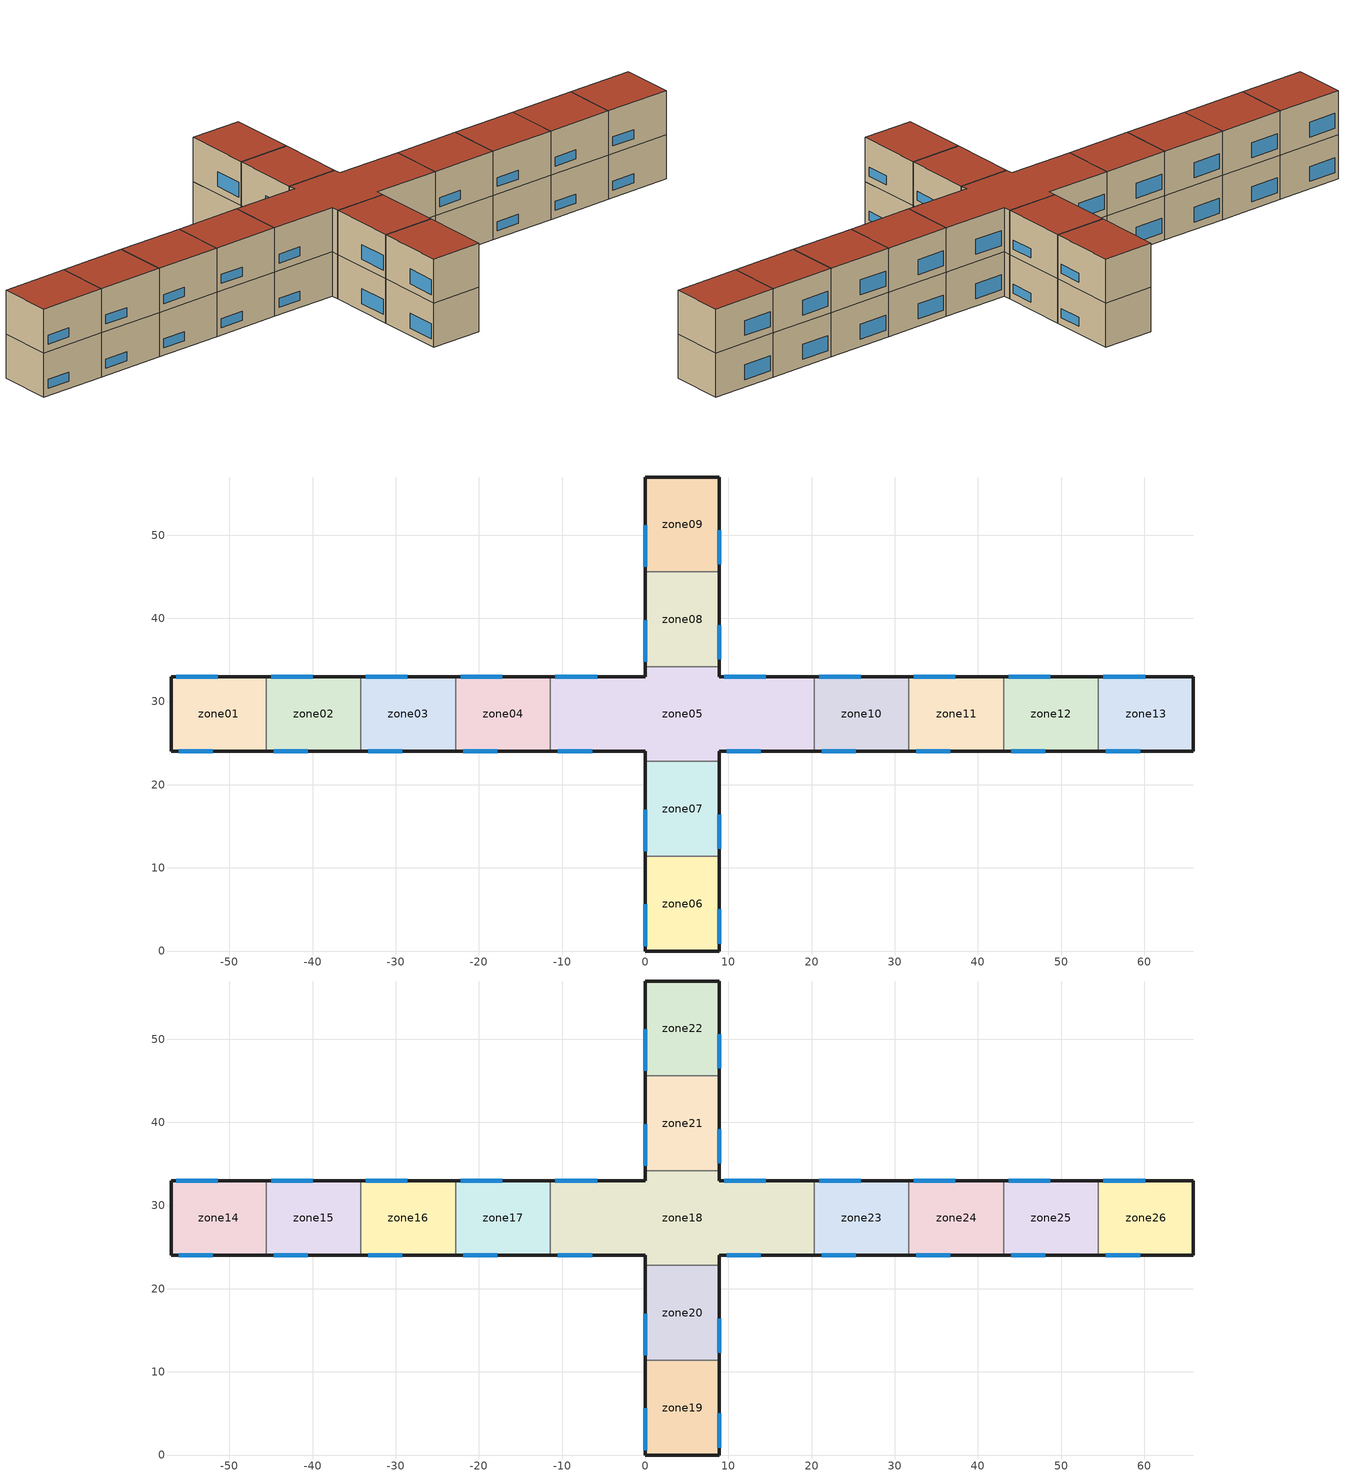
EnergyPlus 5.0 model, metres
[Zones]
zone01
 floor ground (GROUND_FLOOR): -57,32.95 -45.6,32.95 -45.6,24.05 -57,24.05 z0
 wall outside (EXT_WALL): -45.6,32.95 -57,32.95 -57,24.05 -45.6,24.05 z0:7.4
 wall to zone02 (ADJ_WALL): -45.6,24.05 -45.6,32.95 z0:7.4
 window (EXT_WINDOW1): -56.1,24.05 -52,24.05 z1.25:2.75; -51.4,32.95 -56.4,32.95 z1.25:3.75
 ceiling to zone14 (ADJ_CEILING): -57,24.05 -45.6,24.05 -45.6,32.95 -57,32.95 z7.4
zone02
 floor ground (GROUND_FLOOR): -45.6,32.95 -34.2,32.95 -34.2,24.05 -45.6,24.05 z0
 wall outside (EXT_WALL): -34.2,32.95 -45.6,32.95 / -45.6,24.05 -34.2,24.05 z0:7.4
 wall to zone03 (ADJ_WALL): -34.2,24.05 -34.2,32.95 z0:7.4
 wall to zone01 (ADJ_WALL): -45.6,32.95 -45.6,24.05 z0:7.4
 window (EXT_WINDOW1): -44.7,24.05 -40.6,24.05 z1.25:2.75; -40,32.95 -45,32.95 z1.25:3.75
 ceiling to zone15 (ADJ_CEILING): -45.6,24.05 -34.2,24.05 -34.2,32.95 -45.6,32.95 z7.4
zone03
 floor ground (GROUND_FLOOR): -34.2,32.95 -22.8,32.95 -22.8,24.05 -34.2,24.05 z0
 wall outside (EXT_WALL): -22.8,32.95 -34.2,32.95 / -34.2,24.05 -22.8,24.05 z0:7.4
 wall to zone04 (ADJ_WALL): -22.8,24.05 -22.8,32.95 z0:7.4
 wall to zone02 (ADJ_WALL): -34.2,32.95 -34.2,24.05 z0:7.4
 window (EXT_WINDOW1): -33.3,24.05 -29.2,24.05 z1.25:2.75; -28.6,32.95 -33.6,32.95 z1.25:3.75
 ceiling to zone16 (ADJ_CEILING): -34.2,24.05 -22.8,24.05 -22.8,32.95 -34.2,32.95 z7.4
zone04
 floor ground (GROUND_FLOOR): -22.8,32.95 -11.4,32.95 -11.4,24.05 -22.8,24.05 z0
 wall outside (EXT_WALL): -11.4,32.95 -22.8,32.95 / -22.8,24.05 -11.4,24.05 z0:7.4
 wall to zone05 (ADJ_WALL): -11.4,24.05 -11.4,32.95 z0:7.4
 wall to zone03 (ADJ_WALL): -22.8,32.95 -22.8,24.05 z0:7.4
 window (EXT_WINDOW1): -21.9,24.05 -17.8,24.05 z1.25:2.75; -17.2,32.95 -22.2,32.95 z1.25:3.75
 ceiling to zone17 (ADJ_CEILING): -22.8,24.05 -11.4,24.05 -11.4,32.95 -22.8,32.95 z7.4
zone05
 floor ground (GROUND_FLOOR): 8.9,34.2 8.9,32.95 20.3,32.95 20.3,24.05 8.9,24.05 8.9,22.8 0,22.8 0,24.05 -11.4,24.05 -11.4,32.95 0,32.95 0,34.2 z0
 wall outside (EXT_WALL): -11.4,24.05 0,24.05 0,22.8 / 8.9,22.8 8.9,24.05 20.3,24.05 / 0,34.2 0,32.95 -11.4,32.95 / 20.3,32.95 8.9,32.95 8.9,34.2 z0:7.4
 wall to zone04 (ADJ_WALL): -11.4,32.95 -11.4,24.05 z0:7.4
 wall to zone08 (ADJ_WALL): 8.9,34.2 0,34.2 z0:7.4
 wall to zone07 (ADJ_WALL): 0,22.8 8.9,22.8 z0:7.4
 wall to zone10 (ADJ_WALL): 20.3,24.05 20.3,32.95 z0:7.4
 window (EXT_WINDOW1): -10.5,24.05 -6.4,24.05 / 9.8,24.05 13.9,24.05 z1.25:2.75; -5.8,32.95 -10.8,32.95 / 14.5,32.95 9.5,32.95 z1.25:3.75
 ceiling to zone18 (ADJ_CEILING): 0,34.2 0,32.95 -11.4,32.95 -11.4,24.05 0,24.05 0,22.8 8.9,22.8 8.9,24.05 20.3,24.05 20.3,32.95 8.9,32.95 8.9,34.2 z7.4
zone06
 floor ground (GROUND_FLOOR): 0,11.4 8.9,11.4 8.9,0 0,0 z0
 wall outside (EXT_WALL): 0,11.4 0,0 8.9,0 8.9,11.4 z0:7.4
 wall to zone07 (ADJ_WALL): 8.9,11.4 0,11.4 z0:7.4
 window (EXT_WINDOW1): 8.9,0.9 8.9,5 z1.25:2.75; 0,5.6 0,0.6 z1.25:3.75
 ceiling to zone19 (ADJ_CEILING): 0,0 8.9,0 8.9,11.4 0,11.4 z7.4
zone07
 floor ground (GROUND_FLOOR): 0,22.8 8.9,22.8 8.9,11.4 0,11.4 z0
 wall outside (EXT_WALL): 8.9,11.4 8.9,22.8 / 0,22.8 0,11.4 z0:7.4
 wall to zone05 (ADJ_WALL): 8.9,22.8 0,22.8 z0:7.4
 wall to zone06 (ADJ_WALL): 0,11.4 8.9,11.4 z0:7.4
 window (EXT_WINDOW1): 8.9,12.3 8.9,16.4 z1.25:2.75; 0,17 0,12 z1.25:3.75
 ceiling to zone20 (ADJ_CEILING): 0,11.4 8.9,11.4 8.9,22.8 0,22.8 z7.4
zone08
 floor ground (GROUND_FLOOR): 0,45.6 8.9,45.6 8.9,34.2 0,34.2 z0
 wall outside (EXT_WALL): 8.9,34.2 8.9,45.6 / 0,45.6 0,34.2 z0:7.4
 wall to zone09 (ADJ_WALL): 8.9,45.6 0,45.6 z0:7.4
 wall to zone05 (ADJ_WALL): 0,34.2 8.9,34.2 z0:7.4
 window (EXT_WINDOW1): 8.9,35.1 8.9,39.2 z1.25:2.75; 0,39.8 0,34.8 z1.25:3.75
 ceiling to zone21 (ADJ_CEILING): 0,34.2 8.9,34.2 8.9,45.6 0,45.6 z7.4
zone09
 floor ground (GROUND_FLOOR): 0,57 8.9,57 8.9,45.6 0,45.6 z0
 wall outside (EXT_WALL): 8.9,45.6 8.9,57 0,57 0,45.6 z0:7.4
 wall to zone08 (ADJ_WALL): 0,45.6 8.9,45.6 z0:7.4
 window (EXT_WINDOW1): 8.9,46.5 8.9,50.6 z1.25:2.75; 0,51.2 0,46.2 z1.25:3.75
 ceiling to zone22 (ADJ_CEILING): 0,45.6 8.9,45.6 8.9,57 0,57 z7.4
zone10
 floor ground (GROUND_FLOOR): 20.3,32.95 31.7,32.95 31.7,24.05 20.3,24.05 z0
 wall outside (EXT_WALL): 31.7,32.95 20.3,32.95 / 20.3,24.05 31.7,24.05 z0:7.4
 wall to zone11 (ADJ_WALL): 31.7,24.05 31.7,32.95 z0:7.4
 wall to zone05 (ADJ_WALL): 20.3,32.95 20.3,24.05 z0:7.4
 window (EXT_WINDOW1): 21.2,24.05 25.3,24.05 z1.25:2.75; 25.9,32.95 20.9,32.95 z1.25:3.75
 ceiling to zone23 (ADJ_CEILING): 20.3,24.05 31.7,24.05 31.7,32.95 20.3,32.95 z7.4
zone11
 floor ground (GROUND_FLOOR): 31.7,32.95 43.1,32.95 43.1,24.05 31.7,24.05 z0
 wall outside (EXT_WALL): 43.1,32.95 31.7,32.95 / 31.7,24.05 43.1,24.05 z0:7.4
 wall to zone12 (ADJ_WALL): 43.1,24.05 43.1,32.95 z0:7.4
 wall to zone10 (ADJ_WALL): 31.7,32.95 31.7,24.05 z0:7.4
 window (EXT_WINDOW1): 32.6,24.05 36.7,24.05 z1.25:2.75; 37.3,32.95 32.3,32.95 z1.25:3.75
 ceiling to zone24 (ADJ_CEILING): 31.7,24.05 43.1,24.05 43.1,32.95 31.7,32.95 z7.4
zone12
 floor ground (GROUND_FLOOR): 43.1,32.95 54.5,32.95 54.5,24.05 43.1,24.05 z0
 wall outside (EXT_WALL): 54.5,32.95 43.1,32.95 / 43.1,24.05 54.5,24.05 z0:7.4
 wall to zone13 (ADJ_WALL): 54.5,24.05 54.5,32.95 z0:7.4
 wall to zone11 (ADJ_WALL): 43.1,32.95 43.1,24.05 z0:7.4
 window (EXT_WINDOW1): 44,24.05 48.1,24.05 z1.25:2.75; 48.7,32.95 43.7,32.95 z1.25:3.75
 ceiling to zone25 (ADJ_CEILING): 43.1,24.05 54.5,24.05 54.5,32.95 43.1,32.95 z7.4
zone13
 floor ground (GROUND_FLOOR): 54.5,32.95 65.9,32.95 65.9,24.05 54.5,24.05 z0
 wall outside (EXT_WALL): 54.5,24.05 65.9,24.05 65.9,32.95 54.5,32.95 z0:7.4
 wall to zone12 (ADJ_WALL): 54.5,32.95 54.5,24.05 z0:7.4
 window (EXT_WINDOW1): 55.4,24.05 59.5,24.05 z1.25:2.75; 60.1,32.95 55.1,32.95 z1.25:3.75
 ceiling to zone26 (ADJ_CEILING): 54.5,24.05 65.9,24.05 65.9,32.95 54.5,32.95 z7.4
zone14
 floor to zone01 (ADJ_CEILING): -57,32.95 -45.6,32.95 -45.6,24.05 -57,24.05 z7.4
 wall outside (EXT_WALL): -45.6,32.95 -57,32.95 -57,24.05 -45.6,24.05 z7.4:14.8
 wall to zone15 (ADJ_WALL): -45.6,24.05 -45.6,32.95 z7.4:14.8
 window (EXT_WINDOW1): -56.1,24.05 -52,24.05 z8.65:10.15; -51.4,32.95 -56.4,32.95 z8.65:11.15
 roof outside (EXT_ROOF): -57,24.05 -45.6,24.05 -45.6,32.95 -57,32.95 z14.8
zone15
 floor to zone02 (ADJ_CEILING): -45.6,32.95 -34.2,32.95 -34.2,24.05 -45.6,24.05 z7.4
 wall outside (EXT_WALL): -34.2,32.95 -45.6,32.95 / -45.6,24.05 -34.2,24.05 z7.4:14.8
 wall to zone16 (ADJ_WALL): -34.2,24.05 -34.2,32.95 z7.4:14.8
 wall to zone14 (ADJ_WALL): -45.6,32.95 -45.6,24.05 z7.4:14.8
 window (EXT_WINDOW1): -44.7,24.05 -40.6,24.05 z8.65:10.15; -40,32.95 -45,32.95 z8.65:11.15
 roof outside (EXT_ROOF): -45.6,24.05 -34.2,24.05 -34.2,32.95 -45.6,32.95 z14.8
zone16
 floor to zone03 (ADJ_CEILING): -34.2,32.95 -22.8,32.95 -22.8,24.05 -34.2,24.05 z7.4
 wall outside (EXT_WALL): -22.8,32.95 -34.2,32.95 / -34.2,24.05 -22.8,24.05 z7.4:14.8
 wall to zone17 (ADJ_WALL): -22.8,24.05 -22.8,32.95 z7.4:14.8
 wall to zone15 (ADJ_WALL): -34.2,32.95 -34.2,24.05 z7.4:14.8
 window (EXT_WINDOW1): -33.3,24.05 -29.2,24.05 z8.65:10.15; -28.6,32.95 -33.6,32.95 z8.65:11.15
 roof outside (EXT_ROOF): -34.2,24.05 -22.8,24.05 -22.8,32.95 -34.2,32.95 z14.8
zone17
 floor to zone04 (ADJ_CEILING): -22.8,32.95 -11.4,32.95 -11.4,24.05 -22.8,24.05 z7.4
 wall outside (EXT_WALL): -11.4,32.95 -22.8,32.95 / -22.8,24.05 -11.4,24.05 z7.4:14.8
 wall to zone18 (ADJ_WALL): -11.4,24.05 -11.4,32.95 z7.4:14.8
 wall to zone16 (ADJ_WALL): -22.8,32.95 -22.8,24.05 z7.4:14.8
 window (EXT_WINDOW1): -21.9,24.05 -17.8,24.05 z8.65:10.15; -17.2,32.95 -22.2,32.95 z8.65:11.15
 roof outside (EXT_ROOF): -22.8,24.05 -11.4,24.05 -11.4,32.95 -22.8,32.95 z14.8
zone18
 floor to zone05 (ADJ_CEILING): 8.9,34.2 8.9,32.95 20.3,32.95 20.3,24.05 8.9,24.05 8.9,22.8 0,22.8 0,24.05 -11.4,24.05 -11.4,32.95 0,32.95 0,34.2 z7.4
 wall outside (EXT_WALL): -11.4,24.05 0,24.05 0,22.8 / 8.9,22.8 8.9,24.05 20.3,24.05 / 0,34.2 0,32.95 -11.4,32.95 / 20.3,32.95 8.9,32.95 8.9,34.2 z7.4:14.8
 wall to zone17 (ADJ_WALL): -11.4,32.95 -11.4,24.05 z7.4:14.8
 wall to zone21 (ADJ_WALL): 8.9,34.2 0,34.2 z7.4:14.8
 wall to zone20 (ADJ_WALL): 0,22.8 8.9,22.8 z7.4:14.8
 wall to zone23 (ADJ_WALL): 20.3,24.05 20.3,32.95 z7.4:14.8
 window (EXT_WINDOW1): -10.5,24.05 -6.4,24.05 / 9.8,24.05 13.9,24.05 z8.65:10.15; -5.8,32.95 -10.8,32.95 / 14.5,32.95 9.5,32.95 z8.65:11.15
 roof outside (EXT_ROOF): 0,34.2 0,32.95 -11.4,32.95 -11.4,24.05 0,24.05 0,22.8 8.9,22.8 8.9,24.05 20.3,24.05 20.3,32.95 8.9,32.95 8.9,34.2 z14.8
zone19
 floor to zone06 (ADJ_CEILING): 0,11.4 8.9,11.4 8.9,0 0,0 z7.4
 wall outside (EXT_WALL): 0,11.4 0,0 8.9,0 8.9,11.4 z7.4:14.8
 wall to zone20 (ADJ_WALL): 8.9,11.4 0,11.4 z7.4:14.8
 window (EXT_WINDOW1): 8.9,0.9 8.9,5 z8.65:10.15; 0,5.6 0,0.6 z8.65:11.15
 roof outside (EXT_ROOF): 0,0 8.9,0 8.9,11.4 0,11.4 z14.8
zone20
 floor to zone07 (ADJ_CEILING): 0,22.8 8.9,22.8 8.9,11.4 0,11.4 z7.4
 wall outside (EXT_WALL): 8.9,11.4 8.9,22.8 / 0,22.8 0,11.4 z7.4:14.8
 wall to zone18 (ADJ_WALL): 8.9,22.8 0,22.8 z7.4:14.8
 wall to zone19 (ADJ_WALL): 0,11.4 8.9,11.4 z7.4:14.8
 window (EXT_WINDOW1): 8.9,12.3 8.9,16.4 z8.65:10.15; 0,17 0,12 z8.65:11.15
 roof outside (EXT_ROOF): 0,11.4 8.9,11.4 8.9,22.8 0,22.8 z14.8
zone21
 floor to zone08 (ADJ_CEILING): 0,45.6 8.9,45.6 8.9,34.2 0,34.2 z7.4
 wall outside (EXT_WALL): 8.9,34.2 8.9,45.6 / 0,45.6 0,34.2 z7.4:14.8
 wall to zone22 (ADJ_WALL): 8.9,45.6 0,45.6 z7.4:14.8
 wall to zone18 (ADJ_WALL): 0,34.2 8.9,34.2 z7.4:14.8
 window (EXT_WINDOW1): 8.9,35.1 8.9,39.2 z8.65:10.15; 0,39.8 0,34.8 z8.65:11.15
 roof outside (EXT_ROOF): 0,34.2 8.9,34.2 8.9,45.6 0,45.6 z14.8
zone22
 floor to zone09 (ADJ_CEILING): 0,57 8.9,57 8.9,45.6 0,45.6 z7.4
 wall outside (EXT_WALL): 8.9,45.6 8.9,57 0,57 0,45.6 z7.4:14.8
 wall to zone21 (ADJ_WALL): 0,45.6 8.9,45.6 z7.4:14.8
 window (EXT_WINDOW1): 8.9,46.5 8.9,50.6 z8.65:10.15; 0,51.2 0,46.2 z8.65:11.15
 roof outside (EXT_ROOF): 0,45.6 8.9,45.6 8.9,57 0,57 z14.8
zone23
 floor to zone10 (ADJ_CEILING): 20.3,32.95 31.7,32.95 31.7,24.05 20.3,24.05 z7.4
 wall outside (EXT_WALL): 31.7,32.95 20.3,32.95 / 20.3,24.05 31.7,24.05 z7.4:14.8
 wall to zone24 (ADJ_WALL): 31.7,24.05 31.7,32.95 z7.4:14.8
 wall to zone18 (ADJ_WALL): 20.3,32.95 20.3,24.05 z7.4:14.8
 window (EXT_WINDOW1): 21.2,24.05 25.3,24.05 z8.65:10.15; 25.9,32.95 20.9,32.95 z8.65:11.15
 roof outside (EXT_ROOF): 20.3,24.05 31.7,24.05 31.7,32.95 20.3,32.95 z14.8
zone24
 floor to zone11 (ADJ_CEILING): 31.7,32.95 43.1,32.95 43.1,24.05 31.7,24.05 z7.4
 wall outside (EXT_WALL): 43.1,32.95 31.7,32.95 / 31.7,24.05 43.1,24.05 z7.4:14.8
 wall to zone25 (ADJ_WALL): 43.1,24.05 43.1,32.95 z7.4:14.8
 wall to zone23 (ADJ_WALL): 31.7,32.95 31.7,24.05 z7.4:14.8
 window (EXT_WINDOW1): 32.6,24.05 36.7,24.05 z8.65:10.15; 37.3,32.95 32.3,32.95 z8.65:11.15
 roof outside (EXT_ROOF): 31.7,24.05 43.1,24.05 43.1,32.95 31.7,32.95 z14.8
zone25
 floor to zone12 (ADJ_CEILING): 43.1,32.95 54.5,32.95 54.5,24.05 43.1,24.05 z7.4
 wall outside (EXT_WALL): 54.5,32.95 43.1,32.95 / 43.1,24.05 54.5,24.05 z7.4:14.8
 wall to zone26 (ADJ_WALL): 54.5,24.05 54.5,32.95 z7.4:14.8
 wall to zone24 (ADJ_WALL): 43.1,32.95 43.1,24.05 z7.4:14.8
 window (EXT_WINDOW1): 44,24.05 48.1,24.05 z8.65:10.15; 48.7,32.95 43.7,32.95 z8.65:11.15
 roof outside (EXT_ROOF): 43.1,24.05 54.5,24.05 54.5,32.95 43.1,32.95 z14.8
zone26
 floor to zone13 (ADJ_CEILING): 54.5,32.95 65.9,32.95 65.9,24.05 54.5,24.05 z7.4
 wall outside (EXT_WALL): 54.5,24.05 65.9,24.05 65.9,32.95 54.5,32.95 z7.4:14.8
 wall to zone25 (ADJ_WALL): 54.5,32.95 54.5,24.05 z7.4:14.8
 window (EXT_WINDOW1): 55.4,24.05 59.5,24.05 z8.65:10.15; 60.1,32.95 55.1,32.95 z8.65:11.15
 roof outside (EXT_ROOF): 54.5,24.05 65.9,24.05 65.9,32.95 54.5,32.95 z14.8
[Building]
zone03: North Axis {deg}=0; Terrain=City; Loads Convergence Tolerance Value=0; Temperature Convergence Tolerance Value {deltaC}=0; Solar Distribution=FullInteriorAndExterior; Maximum Number of Warmup Days=0
[Site:Location]
not used: Latitude {deg}=0; Longitude {deg}=0; Time Zone {hr}=0; Elevation {m}=0
[Construction]
GROUND_FLOOR; EXT_WALL; EXT_ROOF; ADJ_WALL; ADJ_CEILING; EXT_WINDOW1: 
[WindowProperty:ShadingControl]
ESHADE=0; ISHADE=INPUT 1*MAX_ISHADE : SHADECNTRL=ISHADE_INTERNAL
[SurfaceProperty:OtherSideCoefficients]
BOUNDARY=IDENTICAL; BOUNDARY=INPUT 1*TBOUNDARY; BOUNDARY=INPUT 1*TBOUNDARY_2; BOUNDARY=INPUT 1*TBOUNDARY_3; BOUNDARY=INPUT 1*TGROUND; BOUNDARY=20; BOUNDARY=15
[Zone]
zone01; zone02; zone03; zone04; zone05; zone06; zone07; zone08; zone09; zone10; zone11; zone12; zone13; zone14; zone15; zone16; zone17; zone18; zone19; zone20; zone21; zone22; zone23; zone24; zone25; zone26: 0, 0, 0, 0, , 1
